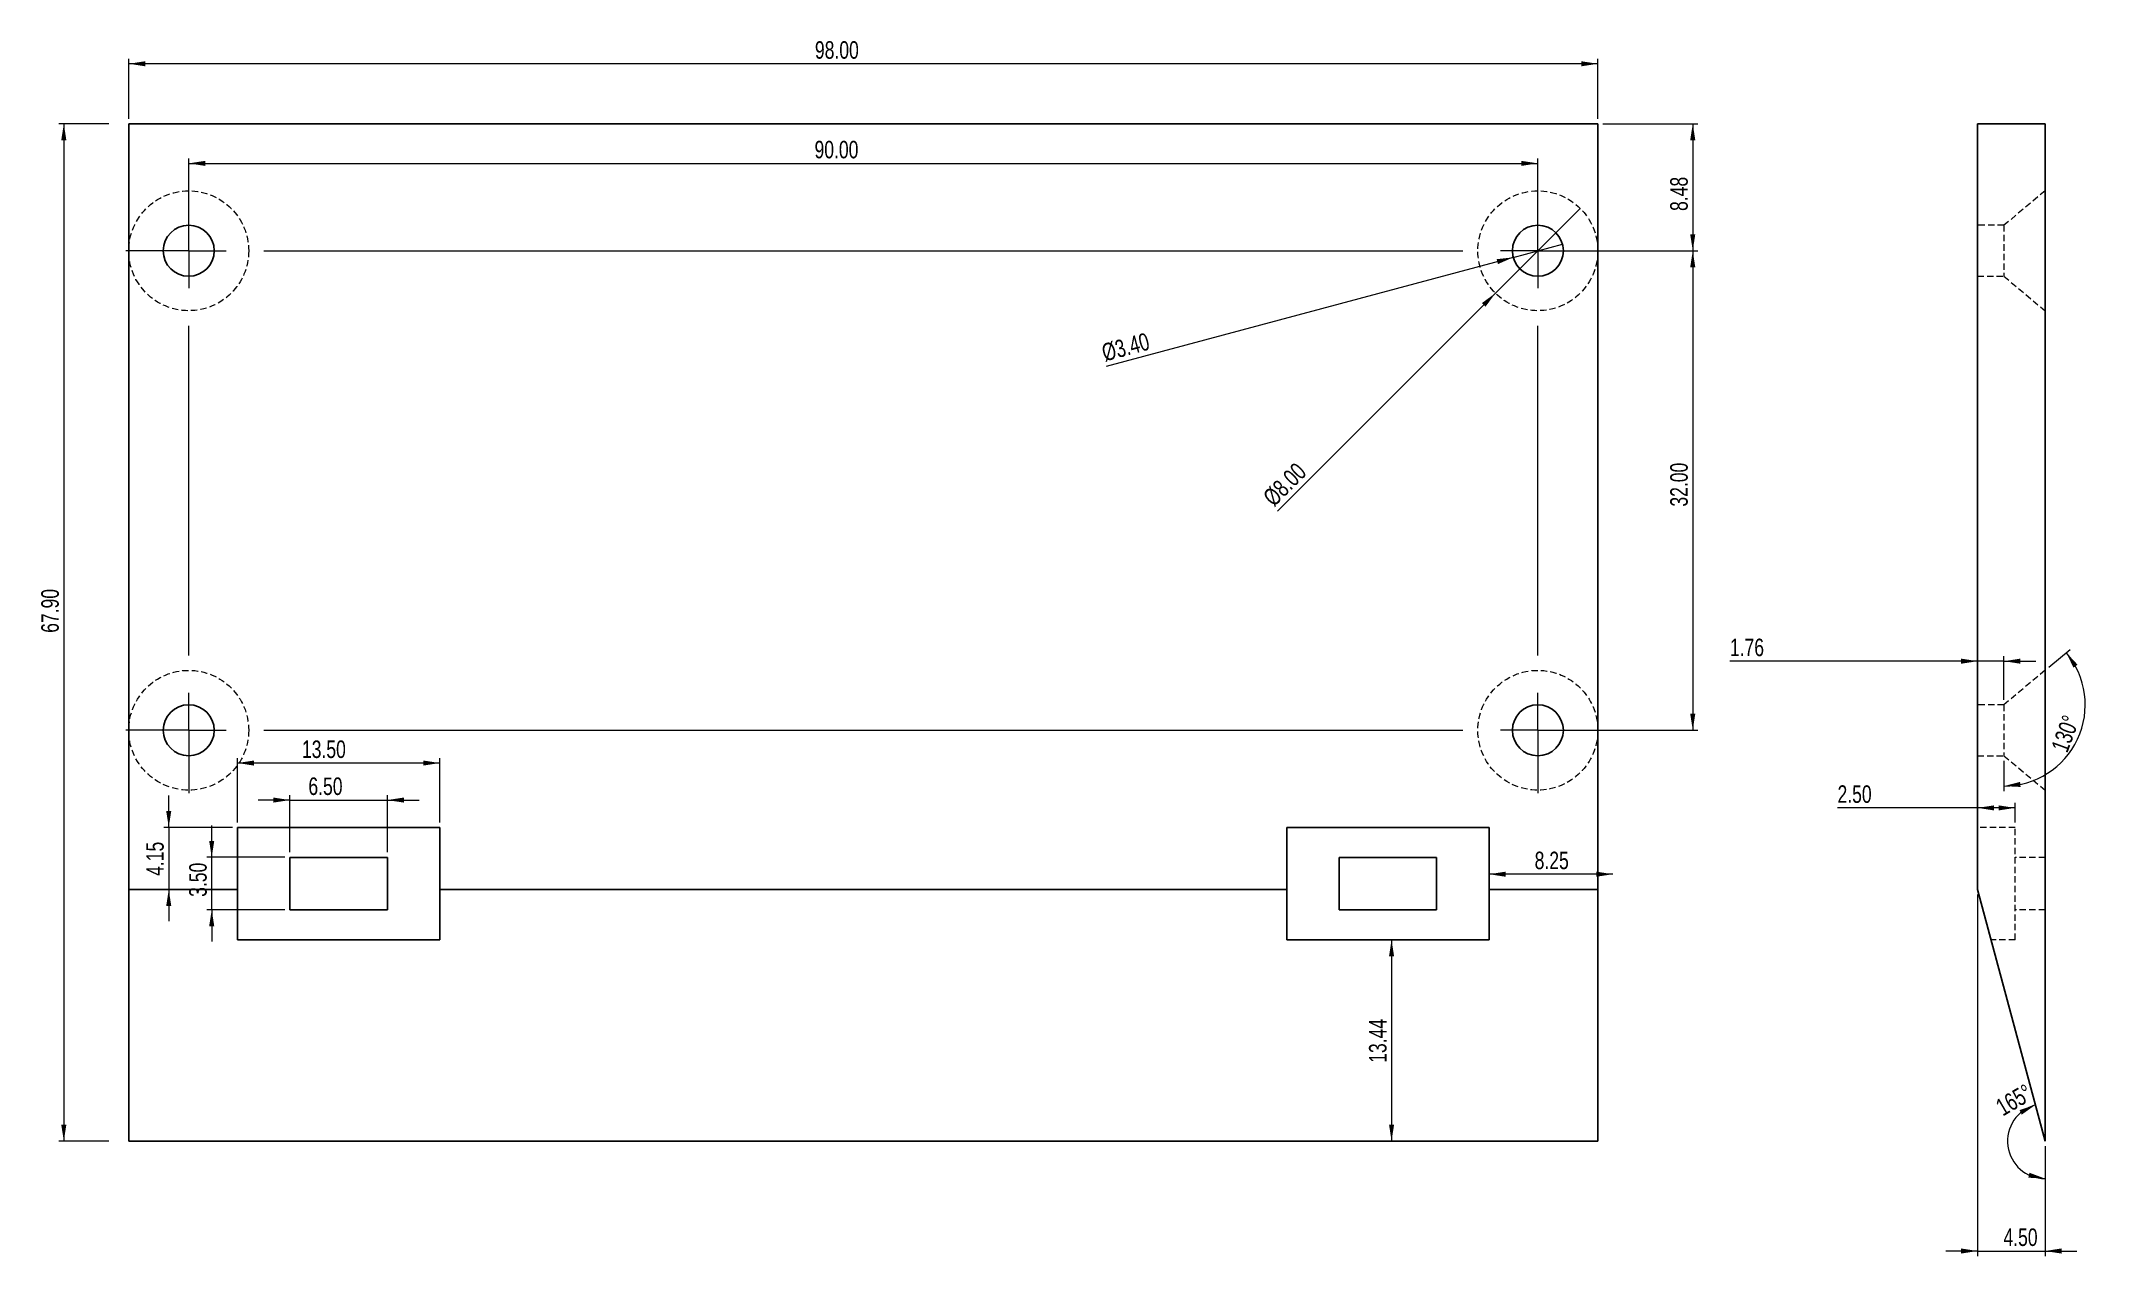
# Model space of a CAD drawing. Header units: millimetres. Extents: x 6 to 417, y 21 to 264.
import ezdxf

# ---------------------------------------------------------------- set-up
doc = ezdxf.new("R2010")
doc.units = ezdxf.units.MM
doc.linetypes.add('HIDDEN', pattern=[1.905, 1.27, -0.635])
doc.styles.add('SLDTEXTSTYLE0', font='TXT', dxfattribs={"width": 0.75})
doc.dimstyles.new('SLDDIMSTYLE0', dxfattribs={"dimtxt": 3.5, "dimasz": 3.302, "dimexe": 0, "dimexo": 0.0625, "dimgap": 0.875, "dimtad": 1, "dimlfac": 0.333333, "dimrnd": 1e-09, "dimzin": 4, "dimdsep": 46, "dimtxsty": 'SLDTEXTSTYLE0', "dimsah": 1, "dimcen": 0.09, "dimadec": 0, "dimazin": 1, "dimtfac": 1, "dimtofl": 0, "dimtmove": 0, "dimatfit": 3, "dimfxl": 1, "dimfrac": 2, "dimtolj": 1, "dimtzin": 12, "dimarcsym": 0})
doc.dimstyles.new('SLDDIMSTYLE1', dxfattribs={"dimtxt": 3.5, "dimasz": 3.302, "dimexe": 0, "dimexo": 0.0625, "dimgap": 0.875, "dimtad": 1, "dimlfac": 0.333333, "dimrnd": 1e-09, "dimzin": 12, "dimdsep": 46, "dimtxsty": 'SLDTEXTSTYLE0', "dimsah": 1, "dimcen": 0.09, "dimadec": 0, "dimazin": 3, "dimtfac": 1, "dimtmove": 0, "dimatfit": 0, "dimfxl": 1, "dimfrac": 2, "dimtolj": 1, "dimtzin": 12, "dimarcsym": 0})
doc.dimstyles.new('SLDDIMSTYLE2', dxfattribs={"dimtxt": 3.5, "dimasz": 3.302, "dimexe": 0, "dimexo": 0.0625, "dimgap": 0.875, "dimtad": 1, "dimlfac": 0.333333, "dimrnd": 1e-09, "dimzin": 4, "dimdsep": 46, "dimtxsty": 'SLDTEXTSTYLE0', "dimsah": 1, "dimcen": 0.09, "dimadec": 0, "dimazin": 1, "dimtfac": 1, "dimtmove": 0, "dimatfit": 0, "dimfxl": 1, "dimfrac": 2, "dimtolj": 1, "dimtzin": 12, "dimarcsym": 0})
doc.dimstyles.new('SLDDIMSTYLE3', dxfattribs={"dimtxt": 3.5, "dimasz": 3.302, "dimexe": 0, "dimexo": 0.0625, "dimgap": 0.875, "dimtad": 1, "dimlfac": 0.333333, "dimrnd": 1e-09, "dimzin": 12, "dimdsep": 46, "dimtxsty": 'SLDTEXTSTYLE0', "dimsah": 1, "dimcen": 0.09, "dimadec": 0, "dimazin": 3, "dimtfac": 1, "dimtofl": 0, "dimtmove": 0, "dimatfit": 3, "dimfxl": 1, "dimfrac": 2, "dimtolj": 1, "dimtzin": 12, "dimarcsym": 0})
doc.dimstyles.new('SLDDIMSTYLE4', dxfattribs={"dimtxt": 3.5, "dimasz": 3.302, "dimexe": 0, "dimexo": 0.0625, "dimgap": 0.875, "dimtad": 1, "dimlfac": 0.333333, "dimrnd": 1e-09, "dimzin": 4, "dimdsep": 46, "dimtxsty": 'SLDTEXTSTYLE0', "dimblk1": 'NONE', "dimsah": 1, "dimcen": 0, "dimadec": 0, "dimazin": 1, "dimtfac": 1, "dimtmove": 0, "dimatfit": 3, "dimldrblk": 'NONE', "dimfxl": 1, "dimfrac": 2, "dimtolj": 1, "dimtzin": 12, "dimarcsym": 0})
doc.dimstyles.new('SLDDIMSTYLE5', dxfattribs={"dimtxt": 3.5, "dimasz": 3.302, "dimexe": 0, "dimexo": 0.0625, "dimgap": 0.875, "dimtad": 1, "dimdec": 4, "dimlfac": 0.333333, "dimzin": 12, "dimdsep": 46, "dimtxsty": 'SLDTEXTSTYLE0', "dimsah": 1, "dimcen": 0.09, "dimazin": 3, "dimtfac": 1, "dimtofl": 0, "dimtmove": 0, "dimatfit": 3, "dimfxl": 1, "dimfrac": 2, "dimtolj": 1, "dimtzin": 12, "dimarcsym": 0})

# ---------------------------------------------------------------- blocks, each defined once
blk = doc.blocks.new('_D')
at = {"color": 7, "linetype": 'Continuous', "lineweight": 0, "transparency": 16777216}
for p, q in [((19.81, 247.21), (9.81, 247.21)), ((10.81, 247.21), (10.81, 43.51)), ((19.81, 43.51), (9.81, 43.51))]:
    blk.add_line(p, q, dxfattribs=at)
at = {"color": 7, "linetype": 'Continuous', "lineweight": 18, "transparency": 16777216}
for points in [[(10.81, 247.21), (10.3, 243.91), (11.32, 243.91)], [(10.81, 43.51), (11.32, 46.81), (10.3, 46.81)]]:
    blk.add_solid(points, dxfattribs=at)
at = {"color": 7, "linetype": 'Continuous', "lineweight": 18, "transparency": 16777216, "insert": (6.3, 145.28), "char_height": 3.5, "attachment_point": 1, "rotation": 90, "style": 'SLDTEXTSTYLE0'}
blk.add_mtext('67.90', dxfattribs=at)
blk = doc.blocks.new('_D_1')
at = {"color": 7, "linetype": 'Continuous', "lineweight": 0, "transparency": 16777216}
for p, q in [((23.81, 248.21), (23.81, 260.21)), ((317.81, 259.21), (23.81, 259.21)), ((317.81, 248.21), (317.81, 260.21))]:
    blk.add_line(p, q, dxfattribs=at)
at = {"color": 7, "linetype": 'Continuous', "lineweight": 18, "transparency": 16777216}
for points in [[(23.81, 259.21), (27.11, 258.7), (27.11, 259.71)], [(317.81, 259.21), (314.51, 259.71), (314.51, 258.7)]]:
    blk.add_solid(points, dxfattribs=at)
at = {"color": 7, "linetype": 'Continuous', "lineweight": 18, "transparency": 16777216, "insert": (161.13, 263.72), "char_height": 3.5, "attachment_point": 1, "style": 'SLDTEXTSTYLE0'}
blk.add_mtext('98.00', dxfattribs=at)
blk = doc.blocks.new('_D_2')
at = {"color": 7, "linetype": 'Continuous', "lineweight": 0, "transparency": 16777216}
for p, q in [((45.56, 107.33), (45.56, 120.21)), ((86.06, 119.21), (45.56, 119.21)), ((86.06, 107.33), (86.06, 120.21))]:
    blk.add_line(p, q, dxfattribs=at)
at = {"color": 7, "linetype": 'Continuous', "lineweight": 18, "transparency": 16777216}
for points in [[(45.56, 119.21), (48.86, 118.7), (48.86, 119.71)], [(86.06, 119.21), (82.76, 119.71), (82.76, 118.7)]]:
    blk.add_solid(points, dxfattribs=at)
at = {"color": 7, "linetype": 'Continuous', "lineweight": 18, "transparency": 16777216, "insert": (58.47, 123.72), "char_height": 3.5, "attachment_point": 1, "style": 'SLDTEXTSTYLE0'}
blk.add_mtext('13.50', dxfattribs=at)
blk = doc.blocks.new('_D_3')
at = {"color": 7, "linetype": 'Continuous', "lineweight": 0, "transparency": 16777216}
for p, q in [((31.81, 106.33), (31.81, 112.68)), ((44.56, 106.33), (30.81, 106.33)), ((31.81, 106.33), (31.81, 93.89)), ((44.56, 93.89), (30.81, 93.89)), ((31.81, 93.89), (31.81, 87.54))]:
    blk.add_line(p, q, dxfattribs=at)
at = {"color": 7, "linetype": 'Continuous', "lineweight": 18, "transparency": 16777216}
for points in [[(31.81, 106.33), (32.32, 109.63), (31.3, 109.63)], [(31.81, 93.89), (31.3, 90.59), (32.32, 90.59)]]:
    blk.add_solid(points, dxfattribs=at)
at = {"color": 7, "linetype": 'Continuous', "lineweight": 18, "transparency": 16777216, "insert": (27.3, 96.62), "char_height": 3.5, "attachment_point": 1, "rotation": 90, "style": 'SLDTEXTSTYLE0'}
blk.add_mtext('4.15', dxfattribs=at)
blk = doc.blocks.new('_D_4')
at = {"color": 7, "linetype": 'Continuous', "lineweight": 0, "transparency": 16777216}
for p, q in [((56.06, 111.79), (49.71, 111.79)), ((56.06, 101.33), (56.06, 112.79)), ((56.06, 111.79), (75.56, 111.79)), ((75.56, 101.33), (75.56, 112.79)), ((75.56, 111.79), (81.91, 111.79))]:
    blk.add_line(p, q, dxfattribs=at)
at = {"color": 7, "linetype": 'Continuous', "lineweight": 18, "transparency": 16777216}
for points in [[(56.06, 111.79), (52.76, 112.3), (52.76, 111.29)], [(75.56, 111.79), (78.86, 111.29), (78.86, 112.3)]]:
    blk.add_solid(points, dxfattribs=at)
at = {"color": 7, "linetype": 'Continuous', "lineweight": 18, "transparency": 16777216, "insert": (59.76, 116.31), "char_height": 3.5, "attachment_point": 1, "style": 'SLDTEXTSTYLE0'}
blk.add_mtext('6.50', dxfattribs=at)
blk = doc.blocks.new('_D_5')
at = {"color": 7, "linetype": 'Continuous', "lineweight": 0, "transparency": 16777216}
for p, q in [((40.41, 100.33), (40.41, 106.68)), ((55.06, 100.33), (39.41, 100.33)), ((40.41, 89.83), (40.41, 100.33)), ((55.06, 89.83), (39.41, 89.83)), ((40.41, 89.83), (40.41, 83.48))]:
    blk.add_line(p, q, dxfattribs=at)
at = {"color": 7, "linetype": 'Continuous', "lineweight": 18, "transparency": 16777216}
for points in [[(40.41, 100.33), (40.92, 103.63), (39.9, 103.63)], [(40.41, 89.83), (39.9, 86.53), (40.92, 86.53)]]:
    blk.add_solid(points, dxfattribs=at)
at = {"color": 7, "linetype": 'Continuous', "lineweight": 18, "transparency": 16777216, "insert": (35.9, 92.42), "char_height": 3.5, "attachment_point": 1, "rotation": 90, "style": 'SLDTEXTSTYLE0'}
blk.add_mtext('3.50', dxfattribs=at)
blk = doc.blocks.new('_D_6')
at = {"color": 7, "linetype": 'Continuous', "lineweight": 0, "transparency": 16777216}
for p, q in [((35.81, 222.77), (35.81, 240.27)), ((35.81, 239.27), (305.81, 239.27)), ((305.81, 222.77), (305.81, 240.27))]:
    blk.add_line(p, q, dxfattribs=at)
at = {"color": 7, "linetype": 'Continuous', "lineweight": 18, "transparency": 16777216}
for points in [[(35.81, 239.27), (39.11, 238.76), (39.11, 239.77)], [(305.81, 239.27), (302.51, 239.77), (302.51, 238.76)]]:
    blk.add_solid(points, dxfattribs=at)
at = {"color": 7, "linetype": 'Continuous', "lineweight": 18, "transparency": 16777216, "insert": (161.05, 243.78), "char_height": 3.5, "attachment_point": 1, "style": 'SLDTEXTSTYLE0'}
blk.add_mtext('90.00', dxfattribs=at)
blk = doc.blocks.new('_D_7')
at = {"color": 7, "linetype": 'Continuous', "lineweight": 0, "transparency": 16777216}
for p, q in [((306.81, 221.77), (337.81, 221.77)), ((336.81, 221.77), (336.81, 125.77)), ((306.81, 125.77), (337.81, 125.77))]:
    blk.add_line(p, q, dxfattribs=at)
at = {"color": 7, "linetype": 'Continuous', "lineweight": 18, "transparency": 16777216}
for points in [[(336.81, 221.77), (336.3, 218.47), (337.32, 218.47)], [(336.81, 125.77), (337.32, 129.07), (336.3, 129.07)]]:
    blk.add_solid(points, dxfattribs=at)
at = {"color": 7, "linetype": 'Continuous', "lineweight": 18, "transparency": 16777216, "insert": (332.3, 170.55), "char_height": 3.5, "attachment_point": 1, "rotation": 90, "style": 'SLDTEXTSTYLE0'}
blk.add_mtext('32.00', dxfattribs=at)
blk = doc.blocks.new('_D_8')
at = {"color": 7, "linetype": 'Continuous', "lineweight": 0, "transparency": 16777216}
blk.add_line((320.81, 96.95), (296.06, 96.95), dxfattribs=at)
at = {"color": 7, "linetype": 'Continuous', "lineweight": 18, "transparency": 16777216}
for points in [[(296.06, 96.95), (299.36, 96.44), (299.36, 97.46)], [(320.81, 96.95), (317.51, 97.46), (317.51, 96.44)]]:
    blk.add_solid(points, dxfattribs=at)
at = {"color": 7, "linetype": 'Continuous', "lineweight": 18, "transparency": 16777216, "insert": (305.17, 101.46), "char_height": 3.5, "attachment_point": 1, "style": 'SLDTEXTSTYLE0'}
blk.add_mtext('8.25', dxfattribs=at)
blk = doc.blocks.new('_D_9')
at = {"color": 7, "linetype": 'Continuous', "lineweight": 0, "transparency": 16777216}
blk.add_line((276.53, 83.83), (276.53, 43.51), dxfattribs=at)
at = {"color": 7, "linetype": 'Continuous', "lineweight": 18, "transparency": 16777216}
for points in [[(276.53, 83.83), (276.03, 80.53), (277.04, 80.53)], [(276.53, 43.51), (277.04, 46.81), (276.03, 46.81)]]:
    blk.add_solid(points, dxfattribs=at)
at = {"color": 7, "linetype": 'Continuous', "lineweight": 18, "transparency": 16777216, "insert": (272.02, 59.19), "char_height": 3.5, "attachment_point": 1, "rotation": 90, "style": 'SLDTEXTSTYLE0'}
blk.add_mtext('13.44', dxfattribs=at)
blk = doc.blocks.new('_D_10')
at = {"color": 7, "linetype": 'Continuous', "lineweight": 0, "transparency": 16777216}
for q in [(314.29, 230.25), (253.7, 169.66)]:
    blk.add_line((297.32, 213.28), q, dxfattribs=at)
at = {"color": 7, "linetype": 'Continuous', "lineweight": 18, "transparency": 16777216}
blk.add_solid([(297.32, 213.28), (294.63, 211.31), (295.35, 210.59)], dxfattribs=at)
at = {"color": 7, "linetype": 'Continuous', "lineweight": 18, "transparency": 16777216, "insert": (250.51, 172.85), "char_height": 3.5, "attachment_point": 1, "rotation": 45, "style": 'SLDTEXTSTYLE0'}
blk.add_mtext('%%c8.00', dxfattribs=at)
blk = doc.blocks.new('_None')
blk = doc.blocks.new('_D_11')
at = {"color": 7, "linetype": 'Continuous', "lineweight": 0, "transparency": 16777216}
for q in [(310.74, 223.09), (219.4, 198.61)]:
    blk.add_line((300.88, 220.45), q, dxfattribs=at)
at = {"color": 7, "linetype": 'Continuous', "lineweight": 18, "transparency": 16777216}
blk.add_solid([(300.88, 220.45), (297.56, 220.08), (297.82, 219.1)], dxfattribs=at)
at = {"color": 7, "linetype": 'Continuous', "lineweight": 18, "transparency": 16777216, "insert": (218.23, 202.97), "char_height": 3.5, "attachment_point": 1, "rotation": 15, "style": 'SLDTEXTSTYLE0'}
blk.add_mtext('%%c3.40', dxfattribs=at)
blk = doc.blocks.new('_D_12')
at = {"color": 7, "linetype": 'Continuous', "lineweight": 0, "transparency": 16777216}
for p, q in [((318.81, 247.21), (337.81, 247.21)), ((336.81, 247.21), (336.81, 221.77)), ((306.81, 221.77), (337.81, 221.77))]:
    blk.add_line(p, q, dxfattribs=at)
at = {"color": 7, "linetype": 'Continuous', "lineweight": 18, "transparency": 16777216}
for points in [[(336.81, 247.21), (336.3, 243.91), (337.32, 243.91)], [(336.81, 221.77), (337.32, 225.07), (336.3, 225.07)]]:
    blk.add_solid(points, dxfattribs=at)
at = {"color": 7, "linetype": 'Continuous', "lineweight": 18, "transparency": 16777216, "insert": (332.3, 229.74), "char_height": 3.5, "attachment_point": 1, "rotation": 90, "style": 'SLDTEXTSTYLE0'}
blk.add_mtext('8.48', dxfattribs=at)
blk = doc.blocks.new('SW_CENTERMARKSYMBOL_0')
at = {"color": 0, "linetype": 'Continuous', "lineweight": 18}
for p, q in [((-270, 103.5), (-270, 108.6)), ((0, 103.5), (0, 108.6)), ((-270, 96), (-270, 103.5)), ((0, 96), (0, 103.5)), ((-277.5, 96), (-282.6, 96)), ((-270, 96), (-277.5, 96)), ((-270, 96), (-270, 88.5)), ((-270, 96), (-262.5, 96)), ((-255, 96), (-15, 96)), ((0, 96), (-7.5, 96)), ((0, 96), (0, 88.5)), ((0, 96), (7.5, 96)), ((7.5, 96), (12.6, 96)), ((-270, 15), (-270, 81)), ((0, 15), (0, 81)), ((-270, 0), (-270, 7.5)), ((0, 0), (0, 7.5)), ((-277.5, 0), (-282.6, 0)), ((-270, 0), (-277.5, 0)), ((-270, 0), (-270, -7.5)), ((-270, 0), (-262.5, 0)), ((-255, 0), (-15, 0)), ((0, 0), (-7.5, 0)), ((0, 0), (0, -7.5)), ((0, 0), (7.5, 0)), ((7.5, 0), (12.6, 0)), ((-270, -7.5), (-270, -12.6)), ((0, -7.5), (0, -12.6))]:
    blk.add_line(p, q, dxfattribs=at)
blk = doc.blocks.new('_D_13')
at = {"color": 7, "linetype": 'Continuous', "lineweight": 0, "transparency": 16777216}
for p, q in [((393.81, 107.33), (393.81, 111.23)), ((401.31, 107.33), (401.31, 111.23)), ((393.81, 110.23), (365.78, 110.23)), ((401.31, 110.23), (393.81, 110.23))]:
    blk.add_line(p, q, dxfattribs=at)
at = {"color": 7, "linetype": 'Continuous', "lineweight": 18, "transparency": 16777216}
for points in [[(393.81, 110.23), (397.11, 109.72), (397.11, 110.73)], [(401.31, 110.23), (398.01, 110.73), (398.01, 109.72)]]:
    blk.add_solid(points, dxfattribs=at)
at = {"color": 7, "linetype": 'Continuous', "lineweight": 18, "transparency": 16777216, "insert": (365.78, 114.74), "char_height": 3.5, "attachment_point": 1, "style": 'SLDTEXTSTYLE0'}
blk.add_mtext('2.50', dxfattribs=at)
blk = doc.blocks.new('_D_14')
at = {"color": 7, "linetype": 'Continuous', "lineweight": 0, "transparency": 16777216}
blk.add_line((407.31, 42.51), (407.31, 35.01), dxfattribs=at)
at = {"color": 7, "linetype": 'Continuous', "lineweight": 18, "transparency": 16777216}
blk.add_arc((407.31, 43.51), 7.5, 104.9951, 270, dxfattribs=at)
for points in [[(405.37, 50.76), (402.2, 49.72), (402.65, 48.81)], [(407.31, 36.01), (404.18, 37.18), (403.98, 36.19)]]:
    blk.add_solid(points, dxfattribs=at)
at = {"color": 7, "linetype": 'Continuous', "lineweight": 18, "transparency": 16777216, "insert": (397.08, 51.43), "char_height": 3.5, "attachment_point": 1, "rotation": 30.43, "style": 'SLDTEXTSTYLE0'}
blk.add_mtext('165°', dxfattribs=at)
blk = doc.blocks.new('_D_15')
at = {"color": 7, "linetype": 'Continuous', "lineweight": 0, "transparency": 16777216}
for p, q in [((393.81, 139.6), (344.24, 139.6)), ((399.09, 139.6), (393.81, 139.6)), ((399.09, 131.87), (399.09, 140.6)), ((399.09, 139.6), (405.44, 139.6))]:
    blk.add_line(p, q, dxfattribs=at)
at = {"color": 7, "linetype": 'Continuous', "lineweight": 18, "transparency": 16777216}
for points in [[(393.81, 139.6), (390.51, 140.11), (390.51, 139.09)], [(399.09, 139.6), (402.39, 139.09), (402.39, 140.11)]]:
    blk.add_solid(points, dxfattribs=at)
at = {"color": 7, "linetype": 'Continuous', "lineweight": 18, "transparency": 16777216, "insert": (344.24, 144.11), "char_height": 3.5, "attachment_point": 1, "style": 'SLDTEXTSTYLE0'}
blk.add_mtext('1.76', dxfattribs=at)
blk = doc.blocks.new('_D_16')
at = {"color": 7, "linetype": 'Continuous', "lineweight": 0, "transparency": 16777216}
for p, q in [((408.08, 138.41), (412.32, 141.97)), ((399.09, 119.67), (399.09, 113.59))]:
    blk.add_line(p, q, dxfattribs=at)
at = {"color": 7, "linetype": 'Continuous', "lineweight": 18, "transparency": 16777216}
blk.add_arc((399.09, 130.87), 16.27, 270, 40, dxfattribs=at)
for points in [[(411.56, 141.33), (412.99, 138.31), (413.83, 138.89)], [(399.09, 114.59), (402.42, 114.42), (402.32, 115.43)]]:
    blk.add_solid(points, dxfattribs=at)
at = {"color": 7, "linetype": 'Continuous', "lineweight": 18, "transparency": 16777216, "insert": (408.46, 122.28), "char_height": 3.5, "attachment_point": 1, "rotation": 69.7302, "style": 'SLDTEXTSTYLE0'}
blk.add_mtext('130°', dxfattribs=at)
blk = doc.blocks.new('_D_17')
at = {"color": 7, "linetype": 'Continuous', "lineweight": 0, "transparency": 16777216}
for p, q in [((393.81, 92.89), (393.81, 20.51)), ((407.31, 42.51), (407.31, 20.51)), ((393.81, 21.51), (387.46, 21.51)), ((393.81, 21.51), (407.31, 21.51)), ((407.31, 21.51), (413.66, 21.51))]:
    blk.add_line(p, q, dxfattribs=at)
at = {"color": 7, "linetype": 'Continuous', "lineweight": 18, "transparency": 16777216}
for points in [[(393.81, 21.51), (390.51, 22.02), (390.51, 21)], [(407.31, 21.51), (410.61, 21), (410.61, 22.02)]]:
    blk.add_solid(points, dxfattribs=at)
at = {"color": 7, "linetype": 'Continuous', "lineweight": 18, "transparency": 16777216, "insert": (398.99, 26.02), "char_height": 3.5, "attachment_point": 1, "style": 'SLDTEXTSTYLE0'}
blk.add_mtext('4.50', dxfattribs=at)

msp = doc.modelspace()

# ---------------------------------------------------------------- linework, layer by layer
at = {"color": 7, "linetype": 'Continuous', "lineweight": 25}
for p, q in [((23.80898, 93.89091), (23.80898, 247.20822)), ((317.80898, 247.20822), (23.80898, 247.20822)), ((317.80898, 247.20822), (317.80898, 93.89091)), ((393.81168, 247.20822), (393.81168, 93.89091)), ((407.31168, 247.20822), (393.81168, 247.20822)), ((407.31168, 221.76822), (407.31168, 247.20822)), ((407.31168, 125.76822), (407.31168, 221.76822)), ((407.31168, 43.50822), (407.31168, 125.76822)), ((86.05898, 106.32822), (45.55898, 106.32822)), ((45.55898, 106.32822), (45.55898, 93.89091)), ((86.05898, 93.89091), (86.05898, 106.32822)), ((296.05898, 106.32822), (255.55898, 106.32822)), ((255.55898, 106.32822), (255.55898, 93.89091)), ((296.05898, 93.89091), (296.05898, 106.32822)), ((56.05898, 100.32822), (75.55898, 100.32822)), ((56.05898, 89.82822), (56.05898, 100.32822)), ((75.55898, 100.32822), (75.55898, 89.82822)), ((266.05898, 89.82822), (266.05898, 100.32822)), ((266.05898, 100.32822), (285.55898, 100.32822)), ((285.55898, 100.32822), (285.55898, 89.82822)), ((45.55898, 93.89091), (23.80898, 93.89091)), ((23.80898, 43.50822), (23.80898, 93.89091)), ((45.55898, 83.82822), (45.55898, 93.89091)), ((86.05898, 93.89091), (86.05898, 83.82822)), ((255.55898, 93.89091), (86.05898, 93.89091)), ((255.55898, 83.82822), (255.55898, 93.89091)), ((296.05898, 93.89091), (296.05898, 83.82822)), ((317.80898, 93.89091), (296.05898, 93.89091)), ((317.80898, 93.89091), (317.80898, 43.50822)), ((393.81168, 93.89091), (407.31168, 43.50822)), ((75.55898, 89.82822), (56.05898, 89.82822)), ((285.55898, 89.82822), (266.05898, 89.82822)), ((86.05898, 83.82822), (45.55898, 83.82822)), ((296.05898, 83.82822), (255.55898, 83.82822)), ((317.80898, 43.50822), (23.80898, 43.50822))]:
    msp.add_line(p, q, dxfattribs=at)
at = {"color": 7, "linetype": 'HIDDEN', "lineweight": 18}
for p, q in [((407.31168, 233.76822), (399.08858, 226.86822)), ((399.08858, 226.86822), (393.81168, 226.86822)), ((399.08858, 226.86822), (399.08858, 216.66822)), ((393.81168, 216.66822), (399.08858, 216.66822)), ((399.08858, 216.66822), (407.31168, 209.76822)), ((407.31168, 137.76822), (399.08858, 130.86822)), ((399.08858, 130.86822), (393.81168, 130.86822)), ((399.08858, 130.86822), (399.08858, 120.66822)), ((393.81168, 120.66822), (399.08858, 120.66822)), ((399.08858, 120.66822), (407.31168, 113.76822)), ((401.31168, 106.32822), (393.81168, 106.32822)), ((401.31168, 83.82822), (401.31168, 106.32822)), ((407.31168, 100.32822), (401.31168, 100.32822)), ((407.31168, 89.82822), (401.31168, 89.82822)), ((401.31168, 83.82822), (396.50797, 83.82822))]:
    msp.add_line(p, q, dxfattribs=at)
for centre in [(35.80898, 221.76822), (305.80898, 221.76822), (35.80898, 125.76822), (305.80898, 125.76822)]:
    msp.add_circle(centre, 12, dxfattribs=at)
at = {"color": 7, "linetype": 'Continuous', "lineweight": 25}
for centre in [(35.80898, 221.76822), (305.80898, 221.76822), (35.80898, 125.76822), (305.80898, 125.76822)]:
    msp.add_circle(centre, 5.1, dxfattribs=at)

# ---------------------------------------------------------------- block references
at = {"color": 7, "linetype": 'Continuous', "lineweight": 18}
msp.add_blockref('SW_CENTERMARKSYMBOL_0', (305.80898, 125.76822), dxfattribs=at)

# ---------------------------------------------------------------- dimensions: what is measured, and where the dimension line sits
for base, p1, p2, dimstyle, picture, middle in [((23.80898, 259.20588), (317.80898, 247.20822), (23.80898, 247.20822), 'SLDDIMSTYLE0', '_D_1', (166.94589, 259.20588)), ((305.80898, 239.26542), (35.80898, 221.76822), (305.80898, 221.76822), 'SLDDIMSTYLE0', '_D_6', (166.86705, 239.26542)), ((393.81168, 139.60242), (399.08858, 130.86822), (393.81168, 93.89091), 'SLDDIMSTYLE1', '_D_15', (348.76073, 139.60242)), ((45.55898, 119.20513), (86.05898, 106.32822), (45.55898, 106.32822), 'SLDDIMSTYLE0', '_D_2', (64.29043, 119.20513)), ((75.55898, 111.79497), (56.05898, 100.32822), (75.55898, 100.32822), 'SLDDIMSTYLE2', '_D_4', (64.29043, 111.79497)), ((393.81168, 110.22506), (401.31168, 106.32822), (393.81168, 106.32822), 'SLDDIMSTYLE0', '_D_13', (370.30697, 110.22506)), ((296.05898, 96.95006), (320.80898, 43.50822), (296.05898, 106.32822), 'SLDDIMSTYLE3', '_D_8', (309.69815, 96.95006)), ((407.31168, 21.50822), (393.81168, 93.89091), (407.31168, 43.50822), 'SLDDIMSTYLE2', '_D_17', (403.51165, 21.50822))]:
    dim = msp.add_linear_dim(base=base, p1=p1, p2=p2, dimstyle=dimstyle, dxfattribs=at)
    dim.commit()
    dim.dimension.update_dxf_attribs({"geometry": picture, "text_midpoint": middle, "dimtype": 160})
for base, p1, p2, dimstyle, picture, middle in [((10.80898, 43.50822), (20.80898, 247.20822), (20.80898, 43.50822), 'SLDDIMSTYLE0', '_D', (10.80898, 151.09608)), ((336.80898, 221.76822), (317.80898, 247.20822), (305.80898, 221.76822), 'SLDDIMSTYLE3', '_D_12', (336.80898, 234.26969)), ((336.80898, 125.76822), (305.80898, 221.76822), (305.80898, 125.76822), 'SLDDIMSTYLE0', '_D_7', (336.80898, 176.37094)), ((31.81202, 93.89091), (45.55898, 106.32822), (45.55898, 93.89091), 'SLDDIMSTYLE1', '_D_3', (31.81202, 101.14426)), ((40.40929, 100.32822), (56.05898, 89.82822), (56.05898, 100.32822), 'SLDDIMSTYLE2', '_D_5', (40.40929, 96.95006)), ((276.53326, 43.50822), (296.05898, 83.82822), (317.80898, 43.50822), 'SLDDIMSTYLE3', '_D_9', (276.53326, 65.00425))]:
    dim = msp.add_linear_dim(base=base, p1=p1, p2=p2, angle=90, dimstyle=dimstyle, dxfattribs=at)
    dim.commit()
    dim.dimension.update_dxf_attribs({"geometry": picture, "text_midpoint": middle, "dimtype": 160})
for base, line1, line2, picture, middle in [((399.87308, 42.52923), ((396.51168, 83.82822), (407.31168, 43.50822)), ((407.31168, 247.20822), (407.31168, 43.50822)), '_D_14', (403.51165, 49.97745)), ((413.83775, 123.99057), ((407.31168, 137.76822), (399.08858, 130.86822)), ((399.08858, 130.86822), (399.08858, 120.66822)), '_D_16', (414.35466, 125.23026))]:
    dim = msp.add_angular_dim_2l(base=base, line1=line1, line2=line2, dimstyle='SLDDIMSTYLE5', dxfattribs=at)
    dim.commit()
    dim.dimension.update_dxf_attribs({"geometry": picture, "text_midpoint": middle, "dimtype": 162})
for p1, p2, picture, middle in [((314.29426, 230.2535), (297.3237, 213.28294), '_D_10', (267.9129, 183.87214)), ((310.73521, 223.0882), (300.88276, 220.44824), '_D_11', (238.82285, 203.81935))]:
    dim = msp.add_diameter_dim_2p(p1=p1, p2=p2, dimstyle='SLDDIMSTYLE4', dxfattribs=at)
    dim.commit()
    dim.dimension.update_dxf_attribs({"geometry": picture, "text_midpoint": middle, "dimtype": 163})

doc.saveas('drawing.dxf')
